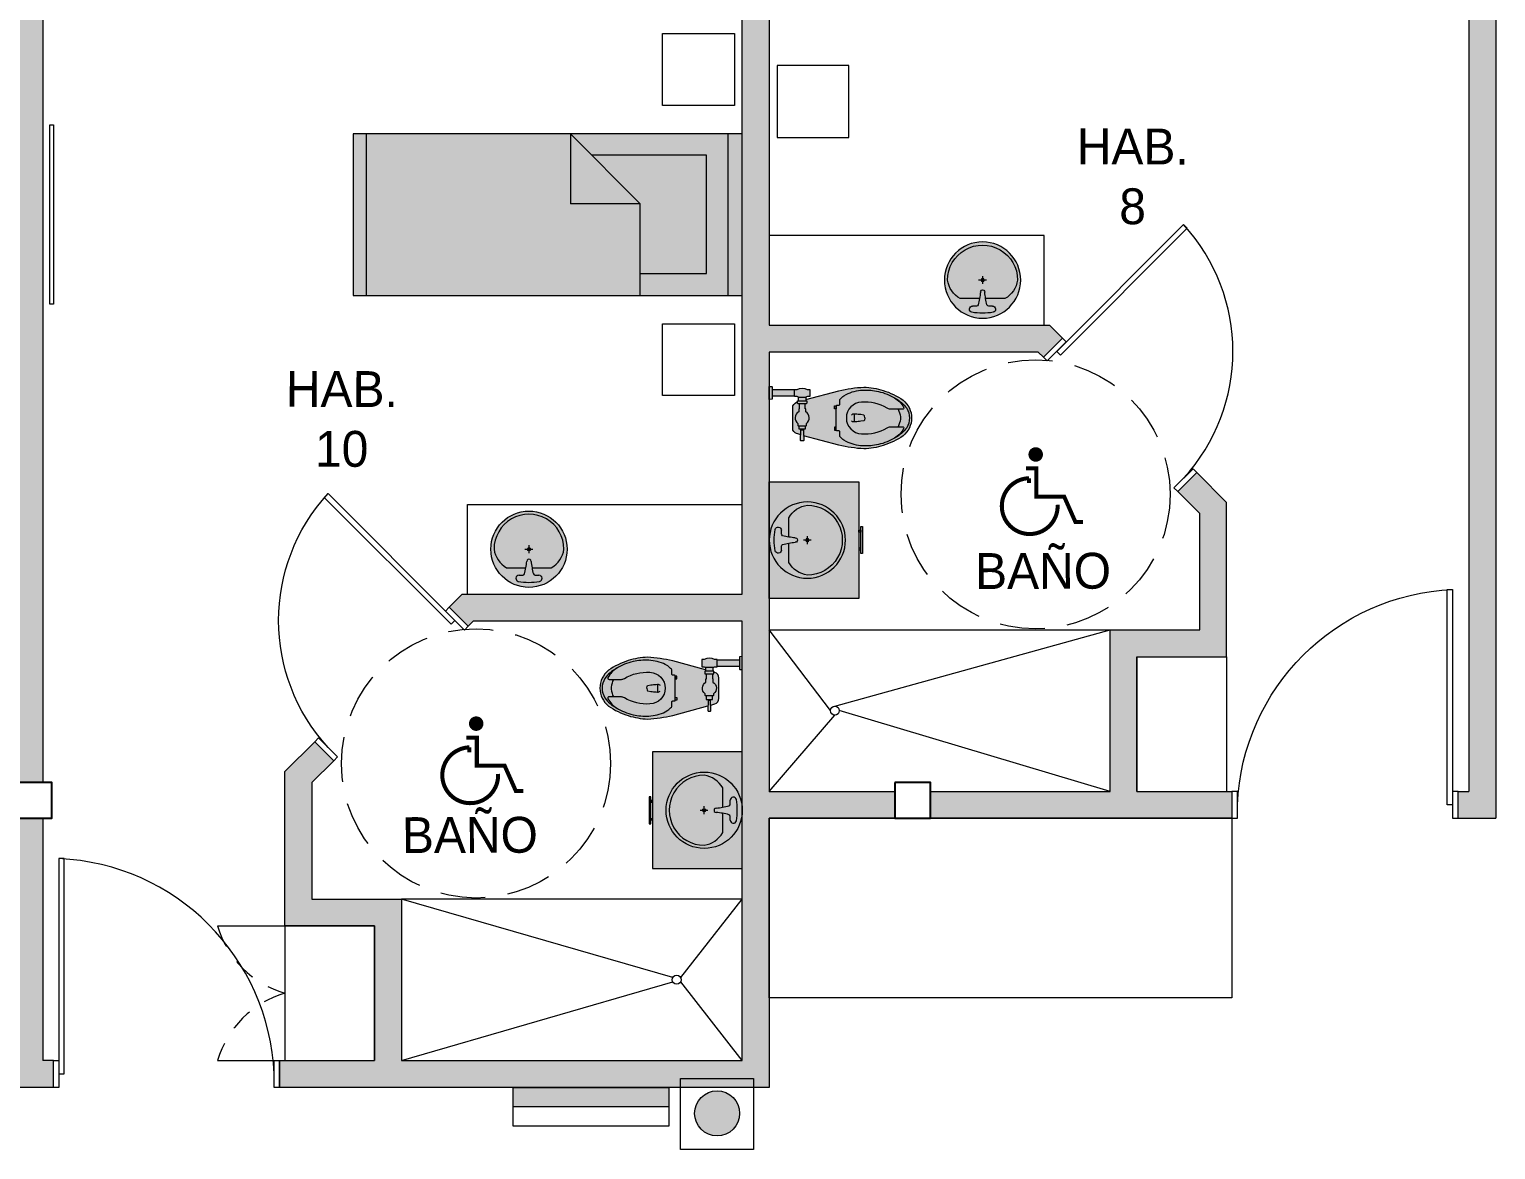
# Model space of a CAD drawing. Header units: metres. Extents: x 51 to 18146, y -212 to 18074.
# Drawn here: x 70.62 to 78.79, y 362.38 to 368.62 of the extents above; entities that cross this region are included whole.
import ezdxf

# ---------------------------------------------------------------- set-up
doc = ezdxf.new("R2010")
doc.units = ezdxf.units.M
for name, pattern in [('CONTINUA', [0]), ('DASHED2', [0.375, 0.25, -0.125]), ('HIDDEN2', [0.1875, 0.125, -0.0625])]:
    doc.linetypes.add(name, pattern=pattern)
doc.layers.get('0').update_dxf_attribs({"color": 250})
for name, color, linetype, lineweight in [('I-EM', 1, 'Continuous', 0), ('P0 - Estructura', 250, 'Continuous', 25), ('P0 - Mobiliario', 250, 'Continuous', 9), ('P0 - Paredes', 250, 'Continuous', 20), ('P0 - Puertas', 250, 'Continuous', 13), ('P0 - Textos', 250, 'Continuous', 13), ('RA Incendios', 1, 'Continuous', 5)]:
    doc.layers.add(name, color=color, linetype=linetype, lineweight=lineweight)
doc.layers.get('0').freeze()
doc.styles.add('CENTURY GOTHIC', font='GOTHIC.TTF')

# ---------------------------------------------------------------- blocks, each defined once
blk = doc.blocks.new('*U190')
for points in [[(-0.2000000028223909, 0.1499999940817066), (-0.1700000027944513, 0.1499999960497846), (-0.1700000011031333, -2.4600993e-09), (-0.2000000008982423, -2.5655322e-09)], [(0.8299999974989153, 0.1499999995642128), (0.8599999970611937, 0.1499999996696457), (0.8599999986360963, 3.022407e-09), (0.8299999993066485, -8.083161e-10)], [(0.830000002790325, -0.9250000010318336), (0.8299999972968365, 0.0749999984466258), (0.7999999972688967, 0.074999998341193), (0.800000001947478, -0.9250000029999116)]]:
    blk.add_lwpolyline(points, close=True)
blk.add_arc((0.874737891734953, 0.1197378909785973), 1.045695340698735, 182.452029120191, 267.5479714204705)
blk = doc.blocks.new('*U189')
for points in [[(-0.1700000014132812, 1.275000000244472), (-0.1699999996204857, 0.0750000011175874), (-0.139999999592546, 0.0750000011175874), (-0.1400000005704346, 1.275000002107117)], [(-0.1700000000861468, 4e-16), (-0.1999999996484252, 4e-16), (-0.2000000006961635, 0.149999996647239), (-0.1700000013667158, 0.1500000003725293)], [(1.059999999883585, 1.6763807e-09), (1.029999999855645, -1.862644e-10), (1.029999998691491, 0.1499999983236194), (1.0599999984866, 0.1499999983236194)]]:
    blk.add_lwpolyline(points, close=True)
blk.add_arc((-0.2236854728948361, 0.0213145304730344), 1.254834408397315, 2.452028918829121, 87.54797121910858)
blk = doc.blocks.new('CAMA01')
at = {"true_color": 0xffffff, "transparency": 33554610}
h = blk.add_hatch(color=7, dxfattribs=at)
h.dxf.hatch_style = 1
h.paths.add_polyline_path([(-2.8824434e-09, -0.0021700000017881), (0, 1.8626e-12), (0.0009000000013039, -1.1920929e-09), (0.0008999971123412, -0.0021700011976063)])
for p, q in [((0.0008999998944213, -8.02843601183e-05), (-1.066413e-10, -8.02831587122e-05)), ((0.0001219024024904, -0.0005678501427174), (0.0001219028891064, -0.000200283318758)), ((0.0001219028891064, -0.000200283318758), (0.0007819028915837, -0.0002002841942012)), ((0.0007819028915837, -0.0002002841942012), (0.0007819020384897, -0.0008404724586327)), ((1.3510794379e-06, -0.0005694204699248), (0.0005095589705743, -0.000569421146065)), ((0.0005095589705743, -0.000569421146065), (0.0005095584532246, -0.0009580084774643)), ((0.0008999987235293, -0.0009580089971423), (0.0005095589705743, -0.000569421146065)), ((0.0008999987235293, -0.0009580089971423), (0.0005095584532246, -0.0009580084774643)), ((0.0008999972106364, -0.0020961682585045), (-2.78437e-09, -0.0020961670682743))]:
    blk.add_line(p, q)
blk.add_lwpolyline([(-2.8824434e-09, -0.0021700000017881), (0, 1.8626e-12), (0.0009000000013039, -1.1920929e-09), (0.0008999971123412, -0.0021700011976063)], close=True)
blk = doc.blocks.new('*U202')
at = {"true_color": 0xe7e8e9, "transparency": 33554687}
h = blk.add_hatch(color=254, dxfattribs=at)
h.dxf.hatch_style = 1
h.paths.add_polyline_path([(-0.0550002811169236, 0.5000000253003237), (-0.0450002811167053, 0.5000000309227062), (-0.0450002923613852, 0.5100000309226881), (-0.0550002923616035, 0.5100000253003055)])
h.paths.add_polyline_path([(-0.1750002923614659, 0.5099999578322832), (-0.0250002923609486, 0.5100000421673395), (-0.0250002923609373, 0.5200000421675608), (-0.175000292361483, 0.5199999578325045)])
h.paths.add_polyline_path([(-0.1550002811163779, 0.4999999690770665), (-0.1450002811166144, 0.4999999746993354), (-0.1450002923612658, 0.5099999746993172), (-0.1550002923610293, 0.5099999690770483)])
h.paths.add_polyline_path([(-0.4249999999998787, -1.827259865e-07), (0.2249999999999261, 9.83908421e-08), (0.2249997188831572, 0.5000000983907285), (-0.4250002811166477, 0.4999998172740136)])
at = {"ltscale": 0.5}
for points in [[(0.2249997188831572, 0.5000000983907285), (-0.4250002811166951, 0.4999999016090442), (-0.4249999999999261, -9.83909558e-08), (0.2249999999999261, 9.83908421e-08)], [(-0.0250002979832743, 0.5200000421675578), (-0.17500029798382, 0.5199999578325015), (-0.1750002923614659, 0.5099999578322832), (-0.0250002923609486, 0.5100000421673395)], [(-0.1550002923610293, 0.5099999690770483), (-0.1450002923612658, 0.5099999746993172), (-0.1450002811166144, 0.4999999746993354), (-0.1550002811163779, 0.4999999690770665)], [(-0.0450002923613852, 0.5100000309226881), (-0.0550002923616035, 0.5100000253003055), (-0.0550002811169236, 0.5000000253003237), (-0.0450002811167053, 0.5000000309227062)]]:
    blk.add_lwpolyline(points, close=True, dxfattribs=at)
blk = doc.blocks.new('*U180')
at = {"true_color": 0xffffff, "transparency": 33554648}
h = blk.add_hatch(color=7, dxfattribs=at)
h.dxf.hatch_style = 1
edge = h.paths.add_edge_path()
edge.add_arc((0, -0.2414999999999736), 0.2415, 0, 360)
for p, q in [((-0.0251743179051118, -0.2414999999999736), (0.0251743179051119, -0.2414999999999736)), ((0, -0.2163256820948618), (0, -0.2654958906946376)), ((-0.1415971398016609, -0.3589999999999236), (-0.0194043751166646, -0.3589999999999236)), ((0.019404375116892, -0.3589999999999236), (0.1415971398016609, -0.3589999999999236)), ((-0.0629496485748859, -0.4062846031793584), (-0.0393239013624225, -0.4062846031793584)), ((0.039323901365151, -0.4062846031793584), (0.0629496485751133, -0.4062846031793584)), ((0, -0.4829999999999737), (0, -0.4829999999999737))]:
    blk.add_line(p, q)
for radius in [0.2415, 0.01]:
    blk.add_circle((0, -0.2414999999999736), radius)
for centre, radius, start, end in [((0, -0.2414999999999736), 0.2215, 359.9999991805735, 180.0000010560101), ((-0.0612184111591887, -0.2184225629652019), 0.1619344182730617, 188.1931735702387, 240.240138086049), ((0.0612184111591887, -0.2184225629652019), 0.1619344182730571, 299.7598619139509, 351.8068264297613), ((-0.5623570317511623, -0.2603682471880119), 0.5518385724188483, 345.5522968870517, 353.977452873383), ((0, -0.3172270947050606), 0.0136040385439314, 355.6157637962072, 184.3842362037927), ((0.5623570317486611, -0.2603682471881257), 0.551838572416039, 186.0225471266364, 194.4477031130903), ((-0.062949648574886, -0.4260937162447363), 0.0198091130653746, 89.99999999983065, 256.6163226065404), ((0, -0.0637212258760087), 0.3875729818071575, 259.9649411936483, 280.0350588063517), ((-0.0393239013624225, -0.3943398535229221), 0.0119447496564532, 270, 341.9046449538021), ((0.039323901365151, -0.3943398535229221), 0.0119447496564532, 198.0953550463533, 270), ((0.0629496485751133, -0.4260937162447363), 0.0198091130653746, 283.3836773934596, 90.00000000000003)]:
    blk.add_arc(centre, radius, start, end)
blk = doc.blocks.new('INOD-01')
at = {"true_color": 0xffffff, "transparency": 33554687}
h = blk.add_hatch(color=7, dxfattribs=at)
h.dxf.hatch_style = 1
edge = h.paths.add_edge_path()
edge.add_line((0.0002918474736075, -0.0003879760621057), (0.0002382510323397, -0.0001917094035475))
edge.add_line((0.0002382510323397, -0.0001917094035475), (0.000264723326868, -0.0001924088414627))
edge.add_arc((0.0002647808000099, -0.0001902336005938), 2.176e-06, 268.4865112817784, 360.0000000000022)
edge.add_line((0.0002669568000099, -0.0001902336005938), (0.0002669568000099, -0.0001771776005938))
edge.add_arc((0.0002647808000099, -0.0001771776005938), 2.176e-06, 2.1925e-12, 91.51348871822026)
edge.add_line((0.000264723326868, -0.0001750023597248), (0.0002339109941819, -0.0001758164679886))
edge.add_arc((-0.0012528411636875, -0.0006210368612465), 0.0015519836266862, 16.67076979263193, 17.55550343394369)
edge.add_arc((-0.0012528411636865, -0.0006210368612483), 0.0015519836266858, 17.55550343401838, 17.55821374517804)
edge.add_arc((0.000196855750372, -0.0001623293090523), 3.1446300254e-05, 17.55821374521364, 89.99999999978911)
edge.add_line((0.0001968557503721, -0.0001308830087983), (0.0001966447219775, -0.0001308830087983))
edge.add_line((0.0001966447219775, -0.0001308830087983), (8.22866498437e-05, -0.0001308830087983))
edge.add_arc((8.22866498437e-05, -0.0001623293090522), 3.1446300254e-05, 90.00000000000018, 162.4417862543645)
edge.add_arc((0.0015319835646691, -0.0006210368615053), 0.0015519836274946, 162.4417862543076, 162.4444965654751)
edge.add_arc((0.0015319835639032, -0.0006210368612465), 0.0015519836266863, 162.4444965660555, 162.6571959689197)
edge.add_line((5.05556381751e-05, -0.000158409064443), (4.42577066413e-05, -0.000158409064443))
edge.add_line((4.42577066413e-05, -0.000158409064443), (4.42577066413e-05, -0.0001627392005938))
edge.add_line((4.42577066413e-05, -0.0001627392005938), (2.3650696051e-05, -0.0001627392005938))
edge.add_arc((-3.00799999893e-05, -0.0001834942554702), 5.7599999999e-05, 21.12051381918062, 29.7974804259429)
edge.add_line((1.99045488869e-05, -0.0001548707533515), (1.99045488869e-05, -0.0001408000005937))
edge.add_line((1.99045488869e-05, -0.0001408000005937), (1.76000000099e-05, -0.0001408000005937))
edge.add_line((1.76000000099e-05, -0.0001408000005937), (1.76000000099e-05, -1.61280005937e-05))
edge.add_line((1.76000000099e-05, -1.61280005937e-05), (3.29732523855e-05, -1.61280005937e-05))
edge.add_arc((3.29732523855e-05, -1.37280005937e-05), 2.4e-06, 270.0000000000012, 356.9999999999856)
edge.add_line((3.53699632689e-05, -1.38536068887e-05), (3.60960000099e-05, -5.938e-13))
edge.add_line((3.60960000099e-05, -5.938e-13), (-3.60959999901e-05, -5.938e-13))
edge.add_line((-3.60959999901e-05, -5.938e-13), (-3.53699632491e-05, -1.38536068887e-05))
edge.add_arc((-3.29732523657e-05, -1.37280005937e-05), 2.4e-06, 183.0000000000167, 270.0000000000017)
edge.add_line((-3.29732523657e-05, -1.61280005938e-05), (-1.75999999901e-05, -1.61280005937e-05))
edge.add_line((-1.75999999901e-05, -1.61280005937e-05), (-1.75999999901e-05, -0.0001408000005937))
edge.add_line((-1.75999999901e-05, -0.0001408000005937), (-1.99045488671e-05, -0.0001408000005937))
edge.add_line((-1.99045488671e-05, -0.0001408000005937), (-1.99045488671e-05, -0.0001548707533515))
edge.add_arc((3.00800000089e-05, -0.0001834942554702), 5.7599999999e-05, 150.2025195740572, 209.7974804259428)
edge.add_line((-1.99045488671e-05, -0.0002121177575888), (-1.99045488671e-05, -0.0002266112005938))
edge.add_line((-1.99045488671e-05, -0.0002266112005938), (1.99045488869e-05, -0.0002266112005938))
edge.add_line((1.99045488869e-05, -0.0002266112005938), (1.99045488869e-05, -0.000212540447836))
edge.add_arc((-3.00799999892e-05, -0.0001839169457173), 5.7599999999e-05, 330.2025195740569, 338.8794861808192)
edge.add_line((2.3650696051e-05, -0.0002046720005938), (3.73515456954e-05, -0.0002046720005938))
edge.add_line((3.73515456954e-05, -0.0002046720005938), (-1.27050733918e-05, -0.0003879760621057))
edge.add_arc((0.000883996825248, -0.0005864974359908), 0.0009184144113163, 167.5166062891937, 176.3215260692015)
edge.add_arc((0.0003833216351227, -0.0005111474126847), 0.0004161714226488, 182.2621442327413, 197.4133275787918)
edge.add_arc((0.000374725779437, -0.0005146131149671), 0.0004069330158361, 197.3099173398628, 214.6376872902036)
edge.add_arc((0.0001401104933145, -0.0006654765836616), 0.0001284835175649, 218.7559047758317, 269.7595075541422)
edge.add_arc((0.0001390319069012, -0.0006654765836616), 0.0001284835175649, 270.2404924458575, 321.2440952241662)
edge.add_arc((-9.55833792213e-05, -0.0005146131149671), 0.0004069330158361, 325.3623127097956, 342.6900826601273)
edge.add_arc((-0.000104179234907, -0.0005111474126847), 0.0004161714226488, 342.5866724211986, 357.7378557672582)
edge.add_arc((-0.0006048544250323, -0.0005864974359908), 0.0009184144113163, 3.678473930798392, 12.48339371080601)
for p, q in [((-1.75999999901e-05, -0.0001408000005937), (-1.75999999901e-05, -1.61280005938e-05)), ((1.76000000099e-05, -0.0001408000005937), (1.76000000099e-05, -1.61280005938e-05)), ((0.000180593588431, -0.0002072576005938), (0.000180593588431, -0.0002072558843656)), ((0.0002066176000099, -0.0001908736005938), (0.0002066176000099, -0.0001765376005938)), ((0.0001178826573047, -0.0004726958628207), (0.0001612597431683, -0.0004726958628207))]:
    blk.add_line(p, q)
for points in [[(3.29732523855e-05, -1.61280005937e-05, 0.3989595459737203), (3.53699632689e-05, -1.38536068887e-05), (3.60960000099e-05, -5.938e-13), (-3.60959999901e-05, -5.938e-13), (-3.53699632491e-05, -1.38536068887e-05, 0.3989595459737218), (-3.29732523657e-05, -1.61280005938e-05)], [(5.74737066413e-05, -0.000158409064443), (4.42577066413e-05, -0.000158409064443), (4.42577066413e-05, -0.0002090021367445), (5.74737066413e-05, -0.0002090021367445, 0.4142135623730943), (5.98737066413e-05, -0.0002066021367445), (5.98737066413e-05, -0.000160809064443, 0.4142135623735644)]]:
    blk.add_lwpolyline(points, format="xyb", close=True)
for points in [[(2.3650696051e-05, -0.0001627392005938, 0.0378785093084316), (1.99045488869e-05, -0.0001548707533515), (1.99045488869e-05, -0.0001408000005937), (-1.99045488671e-05, -0.0001408000005937), (-1.99045488671e-05, -0.0001548707533515, 0.2660558827263071), (-1.99045488671e-05, -0.0002121177575888), (-1.99045488671e-05, -0.0002266112005938), (1.99045488869e-05, -0.0002266112005938), (1.99045488869e-05, -0.000212540447836, 0.0378785093084317), (2.3650696051e-05, -0.0002046720005938)], [(0.0002339109941819, -0.0001758164679886, 0.0038603979375891), (0.0002268591426284, -0.0001529127527126, 1.18259633602e-05), (0.0002268369968987, -0.00015284275771, 0.327052198794663), (0.000196855750372, -0.0001308830087983), (0.0001966447219775, -0.0001308830087983), (8.24976782382e-05, -0.0001308830087983), (8.22866498437e-05, -0.0001308830087983, 0.3270521987946629), (5.2305403317e-05, -0.0001528427577099, 1.18259633601e-05), (5.22832575872e-05, -0.0001529127527126, 0.0009280764907097), (5.05556381751e-05, -0.000158409064443)], [(5.98737066413e-05, -0.0001671552005938), (8.83712000099e-05, -0.0001671552005938), (8.83712000099e-05, -0.0001641573180548), (0.0001056261709735, -0.0001641573180548, -0.5379008791039003), (0.0001708714179404, -0.0001601536005938), (0.000180593588431, -0.0001601536005938), (0.0001825024000099, -0.0001620624121726), (0.0001825024000099, -0.0002053487890149), (0.000180593588431, -0.0002072576005938), (0.0001708714179406, -0.0002072576005938, -0.5380478875231625), (0.0001056172595807, -0.0002032384005938), (8.83712000099e-05, -0.0002032384005938), (8.83712000099e-05, -0.0002002560005938), (5.98737066413e-05, -0.0002002560005938)], [(3.73515456954e-05, -0.0002046720005938), (-1.27050733918e-05, -0.0003879760621057, 0.0384376232708101), (-3.25254619771e-05, -0.0005275743680697, 0.0662059872184115), (-1.37769603512e-05, -0.0006356920171529, 0.075751054727309), (3.99164801587e-05, -0.0007459077592939, 0.2262934232875251), (0.0001395712001078, -0.0007939589694142, 0.2262934232875266), (0.0002392259200569, -0.0007459077592939, 0.075751054727309), (0.0002929193605669, -0.0006356920171529, 0.0662059872184115), (0.0003116678621927, -0.0005275743680697, 0.0384376232708101), (0.0002918474736075, -0.0003879760621057), (0.0002382510323397, -0.0001917094035475)], [(0.0002021504000099, -0.0001933318851751, 0.0763482395148187), (0.0002066176000099, -0.0001908736005938), (0.000264723326868, -0.0001924088414627, 0.421971777180901), (0.0002669568000099, -0.0001902336005938), (0.0002669568000099, -0.0001771776005938, 0.4219717771809204), (0.000264723326868, -0.0001750023597248), (0.0002066176000099, -0.0001765376005938, 0.0763482395148204), (0.0002021504000099, -0.0001740793160124)], [(0.0001395712002365, -0.0003739555502288), (7.18935035182e-05, -0.0003739555502288, 0.4061813241343537), (6.81073048658e-05, -0.0003774445621311), (6.81073048658e-05, -0.0003878493849188, -0.4440172768090673), (6.20976410165e-05, -0.0003928962984438), (3.97847998381e-05, -0.0003928962984438, 0.1438469578059684), (3.43935864718e-05, -0.0003954436925504, 0.0482381198471497), (1.60773100786e-05, -0.0004157084602697), (7.8783026355e-06, -0.0004293868996631, 0.0993278735155251), (-1.60211943743e-05, -0.0005217433313045, 0.066881327153603), (-8.2041698472e-06, -0.0006088583538911, 0.081512776691417), (2.92823564273e-05, -0.0007020492371039, 0.1112856783503353), (8.56062717975e-05, -0.0007663386674882, 0.1252006655262719), (0.0001395712001721, -0.0007822357323021, 0.1252006655262719), (0.0001935361285468, -0.0007663386674882, 0.1112856783503353), (0.000249860043917, -0.0007020492371039, 0.081512776691417), (0.0002873465701915, -0.0006088583538911, 0.066881327153603), (0.0002951635947186, -0.0005217433313045, 0.0993278735155251), (0.0002712640977088, -0.0004293868996631), (0.0002630650902657, -0.0004157084602697, 0.0482381198471497), (0.0002447488138724, -0.0003954436925504, 0.1438469578059684), (0.0002393576005062, -0.0003928962984438), (0.0002170447593278, -0.0003928962984438, -0.4440172768090673), (0.0002110350954785, -0.0003878493849188), (0.0002110350954785, -0.0003774445621311, 0.4061813241343537), (0.0002072488968261, -0.0003739555502288), (0.0001395712001078, -0.0003739555502288)], [(2.69653758376e-05, -0.0006981647735054, 0.1342459237053753), (8.01265500507e-05, -0.0007492590977242, 0.6295442393258791), (9.08990182353e-05, -0.0007421851418912), (9.08990182353e-05, -0.0006740476619452, 0.129257394288638), (8.50943098931e-05, -0.0006577741512603, -0.1489843020424669), (5.13898260291e-05, -0.0005150487915121, -0.9657174645196754), (0.0002277525741865, -0.0005150487915121, -0.1489843020424669), (0.0001940480903225, -0.0006577741512603, 0.129257394288638), (0.0001882433819804, -0.0006740476619452), (0.0001882433819804, -0.0007421851418912, 0.6295442393258791), (0.0001990158501649, -0.0007492590977242, 0.1342459237053753), (0.000252177024378, -0.0006981647735054)], [(0.0001395712001128, -0.0005326198181152), (0.0001282967442991, -0.000530824833551, -0.2859930065653504), (0.0001239851846624, -0.0005265548146609), (0.0001209619268648, -0.000510603787351, -0.0096572455949556), (0.0001185859735593, -0.0004812373990253), (0.0001178826573047, -0.0004726958628207, -0.2787004730350135), (0.0001232404679758, -0.0004587671980262)], [(0.0001395712003601, -0.0005326198181152), (0.0001508456561738, -0.000530824833551, 0.2859930065653504), (0.0001551572158105, -0.0005265548146609), (0.0001581804736081, -0.000510603787351, 0.0096572455949556), (0.0001605564269137, -0.0004812373990253), (0.0001612597431683, -0.0004726958628207, 0.2787004730350135), (0.0001559019324971, -0.0004587671980262)], [(9.08494790077e-05, -0.0007185351238292, 0.0687483220196974), (0.0001335441688653, -0.0007313846657857), (0.0001455982313504, -0.0007313846657857, 0.0687483220196972), (0.000188292921208, -0.0007185351238292)]]:
    blk.add_lwpolyline(points, format="xyb")
for points in [[(4.42577066413e-05, -0.0001627392005938), (2.35776000098e-05, -0.0001627392005938), (2.35776000098e-05, -0.0002046720005938), (4.42577066413e-05, -0.0002046720005938)], [(0.0001825024000099, -0.0002011776005938), (0.0002021504000099, -0.0002011776005938), (0.0002021504000099, -0.0001662336005938), (0.0001825024000099, -0.0001662336005938)]]:
    blk.add_lwpolyline(points)
for points in [[(7.18935033896e-05, -0.0003739555502288), (8.77249324352e-05, -0.0003739555502288), (8.77249324352e-05, -0.0003643504567444), (7.18935033896e-05, -0.0003643504567444)], [(0.0002072488968261, -0.0003739555502288), (0.0001914174677804, -0.0003739555502288), (0.0001914174677804, -0.0003643504567444), (0.0002072488968261, -0.0003643504567444)]]:
    blk.add_lwpolyline(points, close=True)
blk = doc.blocks.new('-COL40-')
at = {"color": 0}
blk.add_lwpolyline([(-0.1999999999710837, 0.1999999998887603), (-0.1999999999710837, -0.200000000115196), (0.2000000000328441, -0.200000000115196), (0.2000000000328441, 0.1999999998887603)], close=True, dxfattribs=at)
blk = doc.blocks.new('A$C0DC4247F')
at = {"layer": 'RA Incendios', "linetype": 'ByBlock', "ltscale": 0.5}
blk.add_hatch(color=256, dxfattribs=at).paths.add_polyline_path([(0.0016444492429479, 0), (0.0016444492429479, -0.0002055561553687), (0, -0.0002055561553687), (0, 0)])
blk.add_lwpolyline([(0.0016444492429479, -0.0002055561553687), (0, -0.0002055561553687), (0, 0)], dxfattribs=at)
at = {"layer": 'RA Incendios'}
blk.add_lwpolyline([(0, 0), (0.0016444492429479, 0), (0.0016444492429479, -0.000411112310737), (0, -0.000411112310737)], close=True, dxfattribs=at)
blk = doc.blocks.new('A$Caf474d90')
at = {"layer": 'I-EM'}
h = blk.add_hatch(color=256, dxfattribs=at)
h.dxf.hatch_style = 1
h.paths.add_polyline_path([(7.21346667851e-05, 9.36914764898e-05, 1), (0.0003027694594348, 9.36914764898e-05, 1)])
for p, q in [((-4.0660379e-09, 0.0002722641471773), (0.0002839076460805, 0.0002725920509547)), ((3.103826893e-07, 1.8756837e-09), (-4.0660379e-09, 0.0002722641471773))]:
    blk.add_line(p, q, dxfattribs=at)
blk.add_lwpolyline([(-4.0660379e-09, 0.0002722641471773), (0.0003734582688921, 0.0002725920509547), (0.0003737727176194, -9.14208908216e-05), (3.103826893e-07, -9.1748794599e-05)], close=True, dxfattribs=at)
blk.add_circle((0.00018745206311, 9.36914764898e-05), 0.0001153173963248, dxfattribs=at)

msp = doc.modelspace()

# ---------------------------------------------------------------- hatches: boundary and pattern name
at = {"layer": 'P0 - Mobiliario', "extrusion": (-7.7063005e-09, -5.827071e-10, 1)}
h = msp.add_hatch(color=256, dxfattribs=at)
h.dxf.hatch_style = 1
edge = h.paths.add_edge_path()
edge.add_arc((76.22689947712422, 366.2499237617254), 0.0404368903803699, 28.19232846841009, 388.1923284684102)
h = msp.add_hatch(color=256, dxfattribs=at)
h.dxf.hatch_style = 1
edge = h.paths.add_edge_path()
edge.add_arc((76.22689947712422, 366.2499237617254), 0.0404368903803699, 28.19232846841009, 388.1923284684102)
h = msp.add_hatch(color=256, dxfattribs=at)
h.dxf.hatch_style = 1
edge = h.paths.add_edge_path()
edge.add_arc((73.11105879342556, 364.7516418462396), 0.0404368903803699, 28.19232846841009, 388.1923284684102)
h = msp.add_hatch(color=256, dxfattribs=at)
h.dxf.hatch_style = 1
edge = h.paths.add_edge_path()
edge.add_arc((73.11105879342556, 364.7516418462396), 0.0404368903803699, 28.19232846841009, 388.1923284684102)
at = {"layer": 'P0 - Paredes'}
h = msp.add_hatch(color=256, dxfattribs=at)
h.dxf.hatch_style = 1
h.paths.add_polyline_path([(78.7882712583393, 372.5150811910034), (78.13901635621488, 372.5150811905265), (78.13901635621488, 372.2653677672148), (78.63844320371747, 372.2653677667379), (78.63844320185483, 364.3744222038985), (78.57851200568676, 364.3744222029448), (78.57851200382412, 364.2245941492916), (78.7882712583393, 364.2245941492916)])
h = msp.add_hatch(color=256, dxfattribs=at)
h.dxf.hatch_style = 1
h.paths.add_polyline_path([(74.74291377988457, 366.8203455713392), (76.24119430375099, 366.8203457825184), (76.26944615352154, 366.7920939331651), (76.37539058600366, 366.8980383665562), (76.30325510664284, 366.9701738449931), (74.74291377988457, 366.9701736254692), (74.74291377988457, 370.6672004811764), (75.44211136563122, 370.66720048213), (75.44211136563122, 370.8669712203741), (74.74291377802193, 370.8669712203741), (74.74291377988457, 372.2653677667379), (75.59193942023813, 372.2653677667379), (75.5919394183904, 372.4151958209276), (74.64302840889991, 372.4151958214044), (74.64302840889991, 371.4662848104834), (74.59308572340012, 371.4662848109603), (74.59308572526277, 365.4718917099237), (73.0327443947792, 365.4718919295072), (72.96060891728104, 365.3997564510703), (73.06655334974826, 365.2938120176196), (73.0948051995337, 365.322063866973), (74.59308572340012, 365.3220636557937), (74.59308572526277, 362.8761416144371), (72.69526368209719, 362.8761416651607), (72.69526368209719, 363.775109991014), (72.19583685693145, 363.7751099863649), (72.19583685693145, 364.4230955127477), (72.31787373149395, 364.5451323872805), (72.21193493077159, 364.651082448721), (72.04600880417227, 364.4851563202739), (72.04600880230961, 363.6252819317579), (72.5454356163144, 363.6252819280028), (72.54543562747538, 362.876141734004), (72.01604316794872, 362.8761418939829), (72.0160431921333, 362.7263136854172), (74.74291377988457, 362.7263136063218), (74.74291382266581, 364.2245955260396), (75.44211136376857, 364.2245955469608), (75.44211136563122, 364.374423582077), (74.74291377988457, 364.3744235299826)])
h = msp.add_hatch(color=256, dxfattribs=at)
h.dxf.hatch_style = 1
h.paths.add_polyline_path([(70.6975563274771, 370.66720048213), (70.54772827471793, 370.6672004816532), (70.54772827285528, 364.4243662615419), (70.69755632933975, 364.424366261065)])
h.paths.add_polyline_path([(70.69755632933975, 364.2245955218673), (70.54772827285528, 364.2245955223442), (70.54772827471793, 362.8761416614056), (70.48779707482457, 362.8761416614056), (70.48779707482457, 362.7263122332692), (70.75748752550781, 362.7263122337461), (70.7574875292331, 362.8761402878761), (70.69755632933975, 362.8761402878761)])
h = msp.add_hatch(color=256, dxfattribs=at)
h.dxf.hatch_style = 1
h.paths.add_polyline_path([(77.31995635208487, 364.3744238095284), (76.79056389069558, 364.3744236839414), (76.7905638999939, 365.1235638440252), (77.28999071586132, 365.1235638477206), (77.28999071586132, 365.9834382362366), (77.12406458552182, 366.1493643647432), (77.018125786677, 366.0434143028259), (77.14016265937686, 365.9213774291873), (77.14016265937686, 365.2733919019103), (76.64073583421111, 365.2733919069767), (76.64073583607374, 364.3744236727954), (75.64188211876154, 364.3744235973954), (75.64188211876154, 364.2245955520869), (77.31995632790029, 364.2245956009626)])

# ---------------------------------------------------------------- linework, layer by layer
at = {"layer": 'P0 - Mobiliario'}
for p, q in [((74.59308574014902, 365.9713213924169), (74.5930865010917, 366.4268651503324)), ((74.74291379104555, 365.2733919023276), (76.64073583421111, 365.2733919023276)), ((75.08332833263279, 364.8239077394009), (74.74291379104555, 365.2733919023276)), ((75.10829967537522, 364.8488790817261), (76.64073583421111, 365.2733919023276)), ((77.28999071586132, 365.1235638477206), (77.28999077166617, 364.3744237211347)), ((74.7429137929082, 364.3744235764742), (75.10829967723787, 364.7989363966584)), ((76.64073583607374, 364.3744235811234), (75.13327101813258, 364.8239077394009)), ((74.59308573828638, 363.7751099863649), (72.69526369512081, 363.7751099863649)), ((74.20563048630953, 363.3373096084595), (72.69526369512081, 363.7751099863649)), ((74.249769227162, 363.3373096079826), (74.59308573828638, 363.7751099863649)), ((71.6714387448281, 363.6252819238305), (72.54544127970934, 363.6252833308578)), ((72.04600881719588, 363.6252819321752), (72.04600875951348, 362.876141806066)), ((72.69526369698346, 362.8761416660547), (74.20563048630953, 363.3139420393109)), ((74.59308573828638, 362.8761416614056), (74.249769227162, 363.3139420393109)), ((71.67143869273364, 362.8761418428421), (72.5454412238896, 362.8761417320967))]:
    msp.add_line(p, q, dxfattribs=at)
for points in [[(74.54879708683491, 368.1933631237745), (74.14925561033189, 368.1933631237745), (74.14925561033189, 368.5929046016336), (74.54879708683491, 368.5929046016336)], [(75.186743930161, 368.0154048906565), (75.186743930161, 368.4149463685751), (74.78720245179534, 368.4149463685751), (74.78720245365798, 368.0154048901796)], [(70.75748755155504, 368.0847247225642), (70.75748754969239, 367.0858710280657), (70.73751047438384, 367.0858710275888), (70.73751047624648, 368.084724722147)], [(74.54879708869755, 366.5780025983453), (74.14925561219454, 366.5780025979281), (74.14925561033189, 366.9775440757871), (74.54879708683491, 366.9775440757871)], [(77.31995616975426, 364.2245954525471), (77.31995614370703, 363.2257417575717), (74.74291380406916, 363.2257417575717), (74.74291383384168, 364.2245955269932)]]:
    msp.add_lwpolyline(points, close=True, dxfattribs=at)
for points in [[(76.27349741588533, 366.970173840344), (76.27349838335812, 367.4696006873846), (74.74291378918291, 367.4696006888151)], [(73.06250211343169, 365.4717778685689), (73.06250114224851, 365.9712047156095), (74.59308573828638, 365.9712047240138)]]:
    msp.add_lwpolyline(points, dxfattribs=at)
at = {"layer": 'P0 - Mobiliario', "extrusion": (-7.7063005e-09, -5.827071e-10, 1), "const_width": 0.0224742081371338, "elevation": -0.0698546806733055}
for points in [[(76.17261284312606, 366.1724833135009), (76.23047723595798, 366.1724833153487), (76.23047723782062, 366.0151811864972), (76.3855500831306, 366.0151811884045), (76.44804385086894, 365.8740713179707), (76.48970542500913, 365.8740713194013)], [(76.17261284312606, 366.1724833135009), (76.23047723595798, 366.1724833153487), (76.23047723782062, 366.0151811864972), (76.3855500831306, 366.0151811884045), (76.44804385086894, 365.8740713179707), (76.48970542500913, 365.8740713194013)], [(73.05677216129006, 364.6742013984323), (73.11463655412197, 364.6742013993859), (73.11463655412197, 364.5168992710114), (73.26970940127968, 364.5168992728591), (73.33220317089558, 364.375789402008), (73.37386474131047, 364.3757894043326)], [(73.05677216129006, 364.6742013984323), (73.11463655412197, 364.6742013993859), (73.11463655412197, 364.5168992710114), (73.26970940127968, 364.5168992728591), (73.33220317089558, 364.375789402008), (73.37386474131047, 364.3757894043326)]]:
    msp.add_lwpolyline(points, dxfattribs=at)
at = {"layer": 'P0 - Mobiliario', "extrusion": (-7.7063005e-09, -5.827071e-10, 1), "const_width": 0.0224742081371338, "elevation": -0.069854681702818}
for points in [[(76.18911601698399, 366.0908426058292), (76.18911601698399, 366.1178251877427, 2.448268473081638), (76.34886014890671, 365.969974637568)], [(76.18911601698399, 366.0908426058292), (76.18911601698399, 366.1178251877427, 2.448268473081638), (76.34886014890671, 365.969974637568)], [(73.07327533699572, 364.5925606902838), (73.07327533699572, 364.6195432722568, 2.448268473081638), (73.23301946334541, 364.4716927220225)], [(73.07327533699572, 364.5925606902838), (73.07327533699572, 364.6195432722568, 2.448268473081638), (73.23301946334541, 364.4716927220225)]]:
    msp.add_lwpolyline(points, format="xyb", dxfattribs=at)
at = {"layer": 'P0 - Mobiliario', "linetype": 'DASHED2'}
for centre in [(76.22592010651529, 366.0280999279022), (73.11007942466438, 364.5298180123568)]:
    msp.add_circle(centre, 0.7491402712377943, dxfattribs=at)
at = {"layer": 'P0 - Mobiliario'}
for centre in [(75.10829967537522, 364.8239077389241), (74.22769985766709, 363.3256258234382)]:
    msp.add_circle(centre, 0.0249713423745931, dxfattribs=at)
at = {"layer": 'P0 - Mobiliario', "linetype": 'HIDDEN2'}
for centre, start, end in [((72.1987765185237, 363.7780497270227), 196.1561084234394, 253.8439023959111), ((72.1987765185237, 362.7233740093708), 106.1560976040889, 163.8438916014511)]:
    msp.add_arc(centre, 0.5490202160595211, start, end, dxfattribs=at)
at = {"layer": 'P0 - Paredes'}
for p, q in [((78.7882712583393, 372.5150811910034), (78.7882712583393, 364.2245941492916)), ((78.63844320371747, 372.2653677667379), (78.63844320185483, 364.3744222038985)), ((70.6975563274771, 370.66720048213), (70.69755632933975, 364.424366261065)), ((77.018125786677, 366.0434143028259), (77.12406458552182, 366.1493643647432)), ((77.28999071586132, 365.9834382362366), (77.12406458552182, 366.1493643647432)), ((77.14016265937686, 365.9213774291873), (77.01812016235291, 366.043419927597)), ((77.14016265937686, 365.2733919019103), (77.14016265937686, 365.9213774291873)), ((77.28999071586132, 365.1235638477206), (77.28999071586132, 365.9834382362366)), ((76.64073583607374, 364.3744235811234), (76.64073583421111, 365.2733919069767)), ((76.64073583421111, 365.2733919069767), (77.14016265937686, 365.2733919019103)), ((76.790563866511, 365.1235638105273), (76.79056392231584, 364.3744236839414)), ((76.79056388883293, 364.3744236504436), (76.7905638999939, 365.1235638440252)), ((76.7905638999939, 365.1235638440252), (77.28999071586132, 365.1235638477206)), ((75.64188211876154, 364.3744235973954), (76.64073583607374, 364.3744236727954)), ((76.79056389069558, 364.3744236839414), (77.31995635208487, 364.3744238095284)), ((77.31995635208487, 364.3744238095284), (77.31995632790029, 364.2245956009626)), ((78.57851200382412, 364.2245941492916), (78.57851200568676, 364.3744222029448)), ((78.57851200568676, 364.3744222029448), (78.63844322603941, 364.3744222038985)), ((70.69755632933975, 364.2245955218673), (70.69755632933975, 362.8761402878761)), ((77.31995632790029, 364.2245956009626), (75.64188211876154, 364.2245955520869)), ((78.57851200382412, 364.2245941492916), (78.7882712583393, 364.2245941492916)), ((72.54543566468358, 363.625281894505), (72.54543560886383, 362.8761417683959)), ((70.75748752550781, 362.7263122337461), (70.7574875292331, 362.8761402878761)), ((70.75748752550781, 362.7263122337461), (70.48779707482457, 362.7263122332692))]:
    msp.add_line(p, q, dxfattribs=at)
for points in [[(74.7429137929082, 370.66720048213), (74.74291379104555, 366.9701736259461), (76.30325512151418, 366.9701738454699), (76.37539060088993, 366.898038367033), (76.26944616654515, 366.7920939336419), (76.24119431863726, 366.8203457825184), (74.7429137929082, 366.8203455713392), (74.74291379477084, 364.3744235299826), (75.44211137865484, 364.3744235825538), (75.44211137865484, 364.2245955469608), (74.74291383568942, 364.2245955269932), (74.7429137929082, 362.7263136063218), (72.0160432051569, 362.7263136854172), (72.01604318282008, 362.8761418944598), (72.54543564236164, 362.8761417344212), (72.54543563120068, 363.6252819284797), (72.04600881719588, 363.6252819321752), (72.04600881719588, 364.4851563202739), (72.21193494379519, 364.6510824491977), (72.31787374451757, 364.5451323872805), (72.1958368718177, 364.4230955127477), (72.19583686995504, 363.7751099863649), (72.69526369512081, 363.7751099919081), (72.69526369698346, 362.8761416660547), (74.59308573828638, 362.8761416144371), (74.59308573828638, 365.3220636557937), (73.09480521255732, 365.322063866973), (73.06655336463452, 365.2938120180964), (72.96060893030464, 365.3997564514876), (73.03274440966545, 365.4718919299245), (74.59308574014902, 365.4718917099237), (74.59308573828638, 371.4662848114372)], [(70.7574875292331, 362.8761402878761), (70.69755630515516, 362.8761402878761)]]:
    msp.add_lwpolyline(points, dxfattribs=at)

# ---------------------------------------------------------------- block references
at = {"layer": 'I-EM', "xscale": 1087.392086507083, "yscale": 1087.392086507083, "zscale": 1087.392086507083, "rotation": 359.8464403880659}
msp.add_blockref('A$Caf474d90', (74.2485848004669, 362.480591404438), dxfattribs=at)
at = {"layer": 'P0 - Estructura', "transparency": 33554687, "xscale": 0.4994268474869228, "yscale": 0.4994268474869228, "zscale": 0.4994268474869228}
for p in [(70.64761364383996, 364.3244808914661), (75.54199675150215, 364.3244808914661)]:
    msp.add_blockref('-COL40-', p, dxfattribs=at)
at = {"layer": 'P0 - Mobiliario'}
for name, p, xscale, yscale, zscale, rotation in [('CAMA01', (74.59308571781219, 367.1358122484088), -998.8536949837255, 998.8536949837255, 998.8536949837255, 269.9999214648871), ('*U180', (75.93102311299741, 367.4331783670783), -0.8789912515856775, 0.8789912515856775, 0.8789912515856775, 359.9998453719623), ('*U202', (74.74291392314434, 365.8731882608533, -1.24222362e-08), -0.9988536949837254, 0.9988536949837254, 0.9988536949837254, 269.9999213130066), ('*U180', (75.16746655917167, 365.77330174613), -0.8789912515856778, 0.8789912515856778, 0.8789912515856775, 269.999845365834), ('*U180', (73.40497641447186, 365.934782397151), 0.8789912515856773, 0.8789912515856773, 0.8789912515856773, 0.0001548666619437), ('*U202', (74.5930856024623, 364.3691396439075, -1.24222363e-08), 0.9988536949837254, 0.9988536949837254, 0.9988536949837254, 90.0000786867646), ('*U180', (74.16853296458721, 364.2692531282902), 0.8789912515856778, 0.8789912515856778, 0.8789912515856778, 90.0001546339374)]:
    msp.add_blockref(name, p, dxfattribs=dict(at, xscale=xscale, yscale=yscale, zscale=zscale, rotation=rotation))
at = {"layer": 'P0 - Mobiliario', "extrusion": (-6.3903563e-09, 1.6046931e-09, -1), "xscale": 998.8536949837255, "yscale": 998.8536949837255, "zscale": -998.8536949837252, "rotation": 270.0000113586804}
msp.add_blockref('INOD-01', (-74.74291378545762, 366.5925162228346, 1.106924807e-07), dxfattribs=at)
at = {"layer": 'P0 - Mobiliario', "extrusion": (6.3903563e-09, 1.6046931e-09, -1), "xscale": -998.8536949837255, "yscale": 998.8536949837255, "zscale": -998.8536949837255, "rotation": 89.99998864154799}
msp.add_blockref('INOD-01', (-74.59308574020862, 365.0884676049352, 1.0625891939e-06), dxfattribs=at)
at = {"layer": 'P0 - Puertas', "yscale": 0.9988536949837254, "zscale": 0.9988536949837254}
for name, p, xscale, rotation in [('*U190', (76.98280534408985, 366.2906236117482), 0.9988536949837254, 134.9999992649585), ('*U190', (72.35319418895244, 364.7923416938782), -0.9988536949837254, 225.0000007348129), ('*U189', (78.37874124324321, 364.2245941823125), -0.9988536949837254, 359.9999914498158), ('*U189', (70.95725828795135, 362.7263136049509), 0.9988536949837254, 8.5499556224e-06)]:
    msp.add_blockref(name, p, dxfattribs=dict(at, xscale=xscale, rotation=rotation))
at = {"layer": 'RA Incendios', "linetype": 'CONTINUA', "xscale": 526.6238269528179, "yscale": 526.6238269528179, "zscale": 526.6238269528179}
msp.add_blockref('A$C0DC4247F', (73.3177220236816, 362.7263136225415), dxfattribs=at)

# ---------------------------------------------------------------- texts
at = {"layer": 'P0 - Textos', "char_height": 0.199770738996745, "attachment_point": 2, "style": 'CENTURY GOTHIC'}
for s, insert, rotation in [('{\\C0;HAB. 8}', (76.7678385590706, 368.06461890672), 359.8338135074026), ('{\\C0;HAB. 10}', (72.36340528574586, 366.7143364690542), 359.8338135074026), ('BAÑO', (76.26754070691764, 365.7017231565714), 0.16618649236876298), ('BAÑO', (73.07570344048737, 364.2317482641935), 0.16618649236876298)]:
    msp.add_mtext_dynamic_manual_height_columns(s, width=0.0018619528952601, gutter_width=0.0029965610849512, heights=[0], dxfattribs=dict(at, insert=insert, rotation=rotation))

doc.saveas('drawing.dxf')
